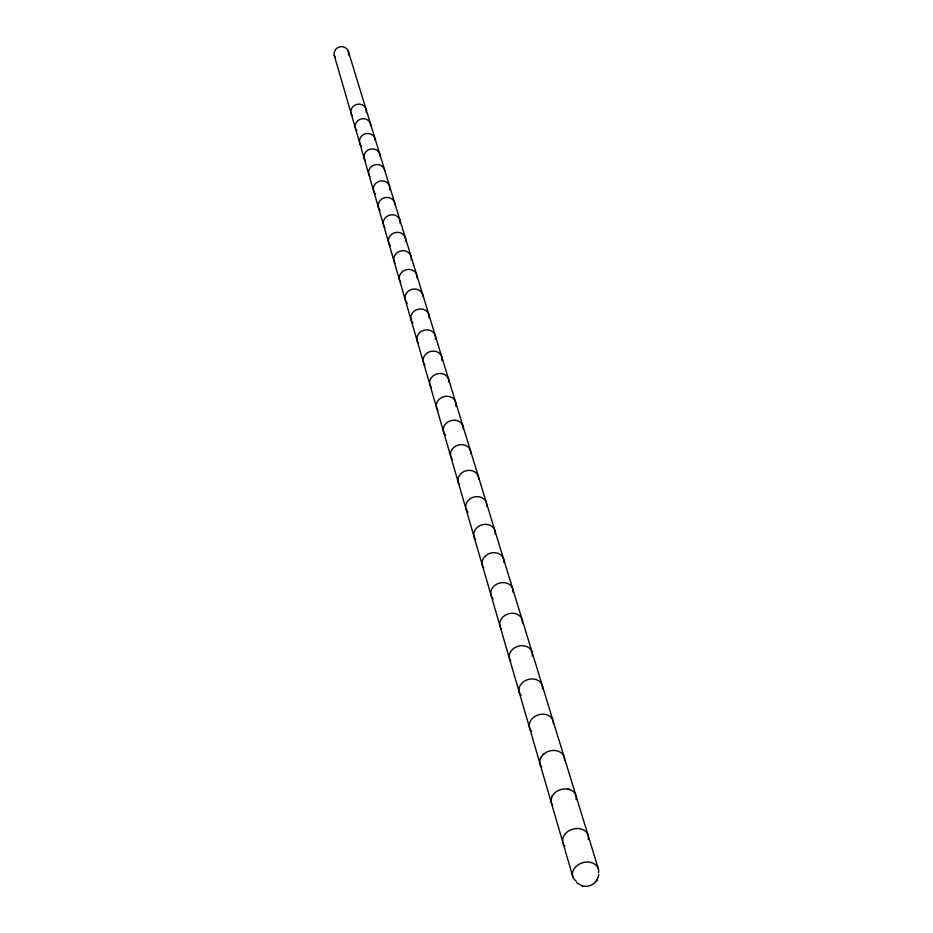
<?xml version="1.0" encoding="UTF-8"?>
<svg xmlns="http://www.w3.org/2000/svg" width="933" height="933" viewBox="0 0 933 933"><rect width="100%" height="100%" fill="white"/><g stroke="black" fill="none" stroke-linecap="round" stroke-linejoin="round"><path stroke-width="1.4" d="M598.834 874.513L597.248 879.481M582.484 885.942C588.07 887.47 594.426 884.717 597.167 879.632M596.992 879.936L597.423 879.154M596.21 881.102L596.7 880.39M541.735 767.171A12.537 9.983 -16.6 0 1 543.064 754.727L543.986 753.887A12.537 9.983 -16.6 0 1 560.535 752.348L561.433 753.013A12.537 9.983 -16.6 0 1 564.465 760.057M543.064 754.727L543.986 753.887M576.081 799.686A12.817 10.111 -16.6 0 0 573.165 791.476L572.244 790.799A12.817 10.111 -16.6 0 0 555.333 792.409L554.389 793.26A12.817 10.111 -16.6 0 0 552.663 805.447M576.559 882.676L582.25 885.872M581.97 885.802L582.752 886.012M348.359 51.373L598.333 868.798M334.271 55.444L572.769 876.565M352.231 115.68A7.756 7.184 -16.6 0 1 356.791 104.379A7.756 7.184 -16.6 0 1 366.226 112.007M335.355 57.694A7.336 6.881 -16.6 0 1 340.02 46.813A7.336 6.881 -16.6 0 1 348.464 54.942M389.609 244.703A8.712 7.837 -16.6 0 1 395.51 232.527A8.712 7.837 -16.6 0 1 405.482 241.297M390.402 245.659A8.712 7.837 -16.6 0 1 389.854 245.029M383.848 225.903A8.572 7.756 -16.6 0 1 390.915 214.823A8.572 7.756 -16.6 0 1 400.094 223.628M384.956 227.617A8.572 7.756 -16.6 0 1 384.034 226.264M380.139 210.438A8.444 7.674 -16.6 0 1 383.591 198.053A8.444 7.674 -16.6 0 1 394.939 204.595M374.518 192.793A8.327 7.581 -16.6 0 1 380.337 181.002A8.327 7.581 -16.6 0 1 389.609 189.947M375.556 194.006A8.327 7.581 -16.6 0 1 375.276 193.726M423.979 363.73A9.587 8.409 -16.6 0 1 431.501 351.274A9.587 8.409 -16.6 0 1 441.904 360.721M424.993 365.2A9.587 8.409 -16.6 0 1 424.445 364.488M418.462 343.391A9.423 8.304 -16.6 0 1 424.41 330.13A9.423 8.304 -16.6 0 1 435.384 339.332M411.838 321.605A9.272 8.21 -16.6 0 1 418.404 309.173A9.272 8.21 -16.6 0 1 429.063 317.896M412.911 322.97A9.272 8.21 -16.6 0 1 412.328 322.317M400.735 282.454A8.98 8.024 -16.6 0 1 405.913 269.812A8.98 8.024 -16.6 0 1 416.993 277.754M395.009 263.258A8.84 7.93 -16.6 0 1 401.003 250.93A8.84 7.93 -16.6 0 1 411.126 259.806M369.958 176.64A8.21 7.499 -16.6 0 1 374.005 165.071A8.21 7.499 -16.6 0 1 384.816 171.159M365.374 160.873A8.094 7.417 -16.6 0 1 369.76 149.292A8.094 7.417 -16.6 0 1 380.034 156.254M360.616 145A7.977 7.347 -16.6 0 1 365.153 133.862A7.977 7.347 -16.6 0 1 375.311 140.37M361.619 146.178A7.977 7.347 -16.6 0 1 361.351 145.91M406.228 301.872A9.12 8.117 -16.6 0 1 411.301 289.557A9.12 8.117 -16.6 0 1 423.022 296.158M407.371 303.178A9.12 8.117 -16.6 0 1 407.056 302.875M356.744 130.702A7.872 7.266 -16.6 0 1 360.36 119.214A7.872 7.266 -16.6 0 1 370.774 125.523M437.939 410.345A9.913 8.607 -16.6 0 1 444.248 396.56A9.913 8.607 -16.6 0 1 455.736 406.053M430.521 386.25A9.75 8.502 -16.6 0 1 437.694 373.713A9.75 8.502 -16.6 0 1 448.901 382.273M431.547 387.731A9.75 8.502 -16.6 0 1 430.743 386.635M452.12 459.106A10.275 8.817 -16.6 0 1 458.173 445.088A10.275 8.817 -16.6 0 1 470.722 453.718M444.679 434.102A10.1 8.712 -16.6 0 1 451.14 420.573A10.1 8.712 -16.6 0 1 463.223 429.192M445.577 435.175A10.1 8.712 -16.6 0 1 444.959 434.475M467.083 511.132A10.66 9.038 -16.6 0 1 474.232 496.974A10.66 9.038 -16.6 0 1 486.583 506.409M468.016 512.24A10.66 9.038 -16.6 0 1 467.678 511.879M459.374 484.647A10.461 8.922 -16.6 0 1 465.847 470.827A10.461 8.922 -16.6 0 1 478.641 479.072M475.492 539.426A10.869 9.155 -16.6 0 1 482.233 524.754A10.869 9.155 -16.6 0 1 495.073 534.224M482.758 566.331A11.068 9.26 -16.6 0 1 491.539 552.919A11.068 9.26 -16.6 0 1 503.832 562.179M483.795 567.987A11.068 9.26 -16.6 0 1 482.979 566.763M510.736 661.264A11.756 9.622 -16.6 0 1 518.748 646.079A11.756 9.622 -16.6 0 1 532.242 656.016M501.546 629.029A11.523 9.493 -16.6 0 1 508.485 613.809A11.523 9.493 -16.6 0 1 522.398 622.976M492.262 597.738A11.289 9.377 -16.6 0 1 499.621 583.043A11.289 9.377 -16.6 0 1 512.998 592.21M493.254 598.881A11.289 9.377 -16.6 0 1 492.892 598.52M520.182 694.35A12.001 9.738 -16.6 0 1 528.684 679.364A12.001 9.738 -16.6 0 1 542.516 688.892M521.15 695.586A12.001 9.738 -16.6 0 1 520.474 694.782M540.452 758.634A12.689 10.111 -16.6 0 1 541.21 757.083M530.504 729.828A12.269 9.866 -16.6 0 1 538.901 714.701A12.269 9.866 -16.6 0 1 553.374 723.716M531.472 731.075A12.269 9.866 -16.6 0 1 530.795 730.259M551.706 797.225A12.665 9.995 -16.6 0 1 552.488 795.662M567.731 789.085A12.794 10.1 -16.6 0 1 569.562 789.54M563.94 844.878A13.109 10.24 -16.6 0 1 573.69 828.901A13.109 10.24 -16.6 0 1 588.21 839.42M564.966 846.173A13.109 10.24 -16.6 0 1 564.523 845.671M576.302 881.184A13.354 10.345 -16.6 0 1 581.446 863.13A13.354 10.345 -16.6 0 1 598.52 872.833"/></g></svg>
